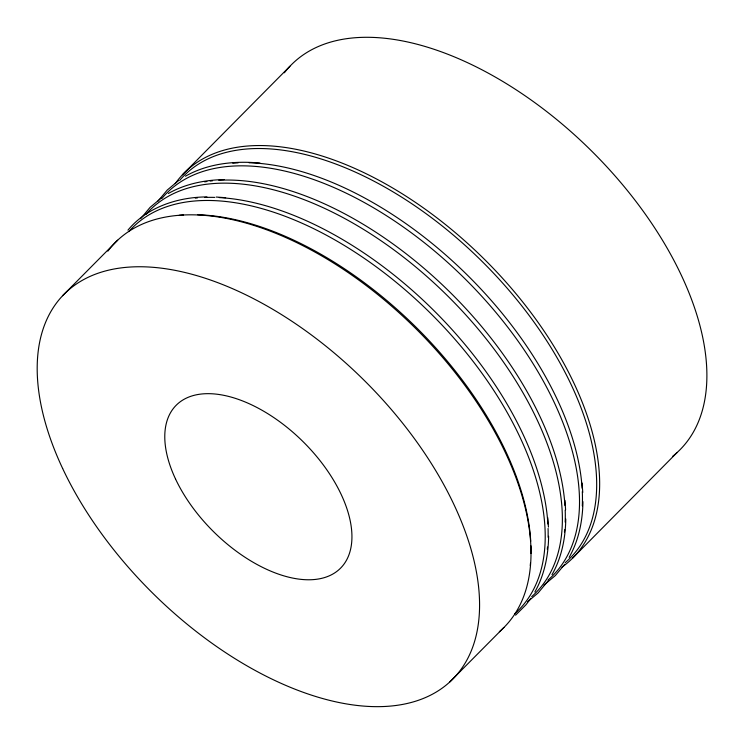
<?xml version="1.0" encoding="UTF-8"?>
<svg xmlns="http://www.w3.org/2000/svg" width="744" height="744" viewBox="0 0 744 744"><rect width="100%" height="100%" fill="white"/><g stroke="black" fill="none" stroke-linecap="round" stroke-linejoin="round"><path stroke-width="1.12" d="M548.616 536.275C548.347 555.545 544.431 575.093 534.862 591.982M565.775 518.959C565.505 538.228 561.59 557.777 552.02 574.666M582.933 501.642C582.654 520.902 578.748 540.46 569.169 557.34M530.863 598.306L525.98 604.77L515.573 615.176M548.021 580.99L538.163 592.884L527.682 601.719M140.616 218.708L150.074 207.381L161.402 197.913M157.775 201.392L167.233 190.064L178.56 180.587M564.789 564.24L555.322 575.568L543.994 585.044M127.949 230.138C147.052 207.065 177.751 197.104 206.962 196.909M62.598 295.712L117.673 240.163M182.41 174.793L289.937 66.244M572.545 558.186L677.161 452.454M449.822 681.932L503.911 627.462M185.461 176.189C207.929 163.466 234.63 160.657 259.963 163.066M168.302 193.505C185.219 183.898 204.814 179.927 224.121 179.592M216.169 197.039L225.646 197.699M582.068 483.023L582.766 492.463M564.91 500.34L565.607 509.779M547.751 517.657L548.449 527.105M284.385 72.773A273.513 150.018 44.7 0 1 590.69 150.111A273.513 150.018 44.7 0 1 672.716 456.258M175.24 183.629A273.513 150.018 44.7 0 1 484.149 259.042A273.513 150.018 44.7 0 1 562.036 567.095M179.648 180.429A271.709 149.032 44.7 0 1 481.935 261.274A271.709 149.032 44.7 0 1 565.207 562.678M232.779 163.187A271.709 149.032 44.7 0 1 238.108 162.852M249.082 162.769A271.709 149.032 44.7 0 1 582.124 488.231M582.31 491.626A271.709 149.032 44.7 0 1 582.301 505.874M161.801 198.564A271.709 149.032 44.7 0 1 464.089 277.912A271.709 149.032 44.7 0 1 548.049 579.995M204.684 181.852A271.709 149.032 44.7 0 1 206.888 181.499M210.227 181.052A271.709 149.032 44.7 0 1 212.486 180.792M218.81 180.281A271.709 149.032 44.7 0 1 441.108 283.65A271.709 149.032 44.7 0 1 564.966 505.557M565.198 510.059A271.709 149.032 44.7 0 1 565.198 522.121M564.687 529.709A271.709 149.032 44.7 0 1 564.445 531.969M146.029 214.263A271.709 149.032 44.7 0 1 447.628 295.907A271.709 149.032 44.7 0 1 531.7 596.614M195.328 198.109A271.709 149.032 44.7 0 1 197.411 197.913M204.87 197.448A271.709 149.032 44.7 0 1 214.765 197.402M219.275 197.588A271.709 149.032 44.7 0 1 547.882 524.009M548.077 528.5A271.709 149.032 44.7 0 1 548.105 537.289M547.528 547.026A271.709 149.032 44.7 0 1 547.296 549.286M128.87 231.579A271.709 149.032 44.7 0 1 430.469 313.224A271.709 149.032 44.7 0 1 514.541 613.93M179.211 215.323A271.709 149.032 44.7 0 1 183.424 214.988M197.606 214.728A271.709 149.032 44.7 0 1 530.723 541.325M530.928 545.817A271.709 149.032 44.7 0 1 530.974 553.517M530.472 563.208A271.709 149.032 44.7 0 1 530.258 565.477M107.871 251.156A273.513 150.018 44.7 0 1 412.027 324.905A273.513 150.018 44.7 0 1 499.336 631.721M62.654 468.515A273.513 150.018 44.7 0 0 445.377 685.726A273.513 150.018 44.7 0 0 266.966 305.942A273.513 150.018 44.7 0 0 62.654 468.515M175.547 479.024A115.711 63.473 44.7 0 0 337.469 570.918A115.711 63.473 44.7 0 0 261.99 410.242A115.711 63.473 44.7 0 0 175.547 479.024"/></g></svg>
